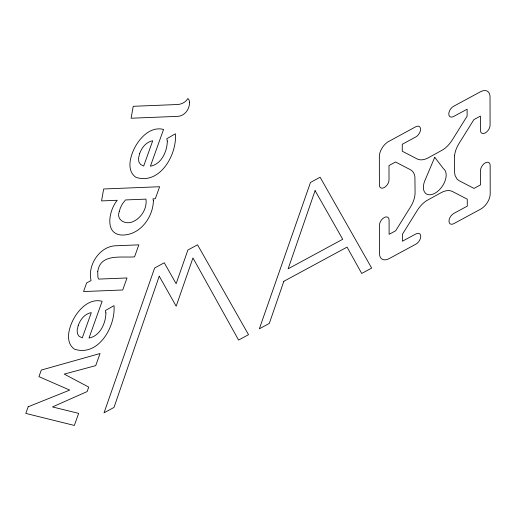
<?xml version="1.0" encoding="UTF-8"?>
<svg xmlns="http://www.w3.org/2000/svg" width="516" height="516" viewBox="0 0 516 516"><rect width="100%" height="100%" fill="white"/><g stroke="black" fill="none" stroke-linecap="round" stroke-linejoin="round"><path stroke-width="0.77" d="M105.909 312.902C105.741 323.261 100.175 335.987 88.997 338.051L102.136 301.28C89.01 297.874 78.006 309.942 72.756 320.623C68.551 329.227 65.151 342.585 74.433 349.151C98.582 357.156 115.79 326.093 113.991 305.633L105.335 310.574L105.909 312.902M167.319 141.055C167.158 151.414 161.592 164.146 150.408 166.204L163.553 129.432C150.42 126.027 139.423 138.095 134.173 148.776C129.968 157.38 126.568 170.738 135.843 177.304C159.992 185.309 177.207 154.245 175.401 133.786L166.752 138.733L167.319 141.055M454.59 155.439L454.486 171.428L455.028 175.44L457.137 179.226L459.092 180.69L473.991 188.417L480.544 184.87L480.519 170.551A6.437 3.825 -55.6 0 1 485.324 162.843A6.437 3.825 -55.6 0 1 490.148 165.346L490.2 193.745A12.868 7.65 -55.6 0 1 480.59 209.167L453.803 223.654A6.437 3.825 -55.6 0 1 448.978 221.151A6.437 3.825 -55.6 0 1 453.783 213.443L467.29 206.136L467.277 199.189L452.371 191.468A20.924 12.436 -55.6 0 0 441.29 192.591L426.274 200.853A20.924 12.436 -55.6 0 0 417.257 210.457L402.409 234.27L402.422 241.217L415.928 233.916A6.437 3.825 -55.6 0 1 420.753 236.418A6.437 3.825 -55.6 0 1 415.941 244.126L389.154 258.613A12.868 7.65 -55.6 0 1 379.512 253.614L379.46 225.208A6.437 3.825 -55.6 0 1 384.265 217.5A6.437 3.825 -55.6 0 1 389.09 220.003L389.116 234.322L395.669 230.775L410.51 206.961A20.924 12.436 -55.6 0 0 415.077 192.739L414.916 176.891A20.924 12.436 -55.6 0 0 410.446 169.732L395.546 162.005L388.993 165.546L389.019 179.865A6.437 3.825 -55.6 0 1 384.214 187.572A6.437 3.825 -55.6 0 1 379.389 185.07L379.337 156.671A12.868 7.65 -55.6 0 1 387.697 142.016L415.741 126.762A6.437 3.825 -55.6 0 1 420.566 129.264A6.437 3.825 -55.6 0 1 415.754 136.972L402.254 144.28L402.267 151.227L417.167 158.954A20.924 12.436 -55.6 0 0 428.248 157.825L443.263 149.563A20.924 12.436 -55.6 0 0 452.28 139.959L467.128 116.145L467.115 109.199L453.616 116.5A6.437 3.825 -55.6 0 1 448.791 113.997A6.437 3.825 -55.6 0 1 453.596 106.29L480.383 91.803A12.868 7.65 -55.6 0 1 490.032 96.802L490.077 125.207A6.437 3.825 -55.6 0 1 485.272 132.915A6.437 3.825 -55.6 0 1 480.448 130.413L480.428 116.094L473.875 119.641L459.027 143.454A20.924 12.436 -55.6 0 0 454.59 155.439M153.394 200.801C153.02 216.939 140.752 234.187 123.685 235.032C103.671 235.896 108.811 210.173 117.255 200.279L101.562 200.911L103.664 188.985L159.618 186.727L155.322 198.744L152.949 198.841L153.394 200.801M97.756 271.648L97.879 277.15L98.704 279.104L127.013 277.963L122.718 289.979L83.553 291.559L86.643 282.903L91.093 280.549C87.314 265.811 99.033 247.003 114.823 245.81L138.849 244.842L134.553 256.858C121.46 257.961 100.194 253.092 97.756 271.648M189.572 102.162C189.695 109.205 184.509 116.5 176.975 116.384L131.109 118.235L133.212 106.302L177.246 104.529C181.535 104.4 185.702 102.265 187.901 98.504L189.075 100.078L189.572 102.162M119.306 211.457C115.713 220.513 126.549 225.299 133.586 221.358C141.655 217.597 147.26 207.961 145.964 199.118L125.517 199.944L122.356 203.949L120.312 208.071L119.306 211.457M78.251 325.454L77.123 330.092L77.419 333.71L79.135 336.309L82.276 337.896L91.313 312.612C84.74 313.786 80.348 319.469 78.251 325.454M139.662 153.607L138.533 158.244L138.83 161.863L140.546 164.462L143.687 166.049L152.723 140.765C146.157 141.939 141.765 147.621 139.662 153.607M159.238 276.17L113.991 407.434L104.045 412.813L154.632 268.004L164.262 262.792L176.13 283.703L187.895 250.015L197.525 244.81L248.519 334.678L238.579 340.05L192.958 257.929L176.169 306.214L159.238 276.17M283.832 281.304L269.307 323.435L259.355 328.815L310.49 182.445L320.114 177.24L371.662 268.075L361.71 273.461L347.068 247.1L283.832 281.304M315.089 190.61L288.141 268.797L342.721 239.276L315.089 190.61M28.174 406.782L25.8 413.419L74.343 425.436L78.658 413.368L52.477 406.943L87.133 391.567L88.733 387.097L64.216 374.106L95.718 365.638L100.046 353.525L41.293 370.062L38.939 376.648L69.712 390.09L28.174 406.782M434.736 157.277L425.371 179.445A15.235 9.056 -55.6 0 0 427.545 194.468A15.235 9.056 -55.6 0 0 442.928 185.289A15.235 9.056 -55.6 0 0 443.438 168.674L434.736 157.277"/></g></svg>
